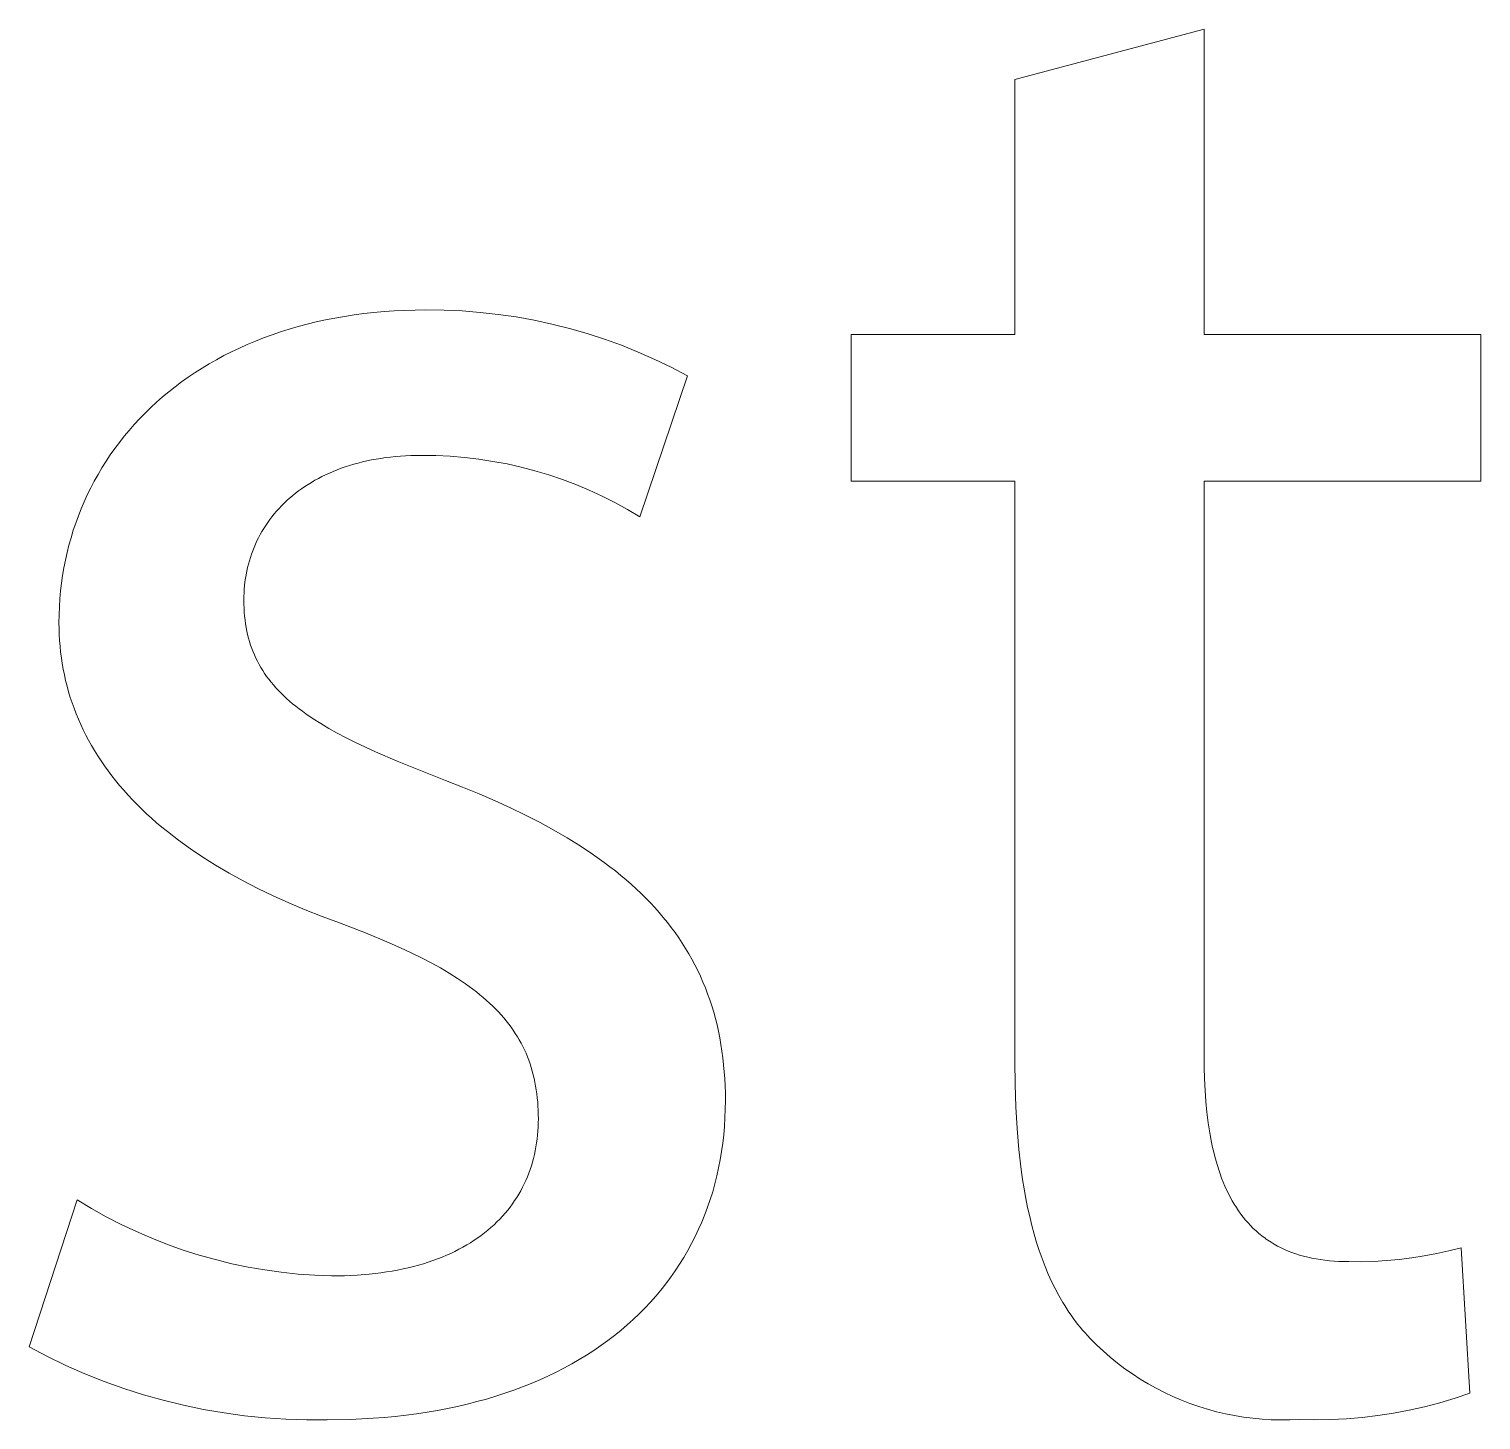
# Model space of a CAD drawing. Header units: millimetres. Extents: x 1422 to 6060, y -58 to 3182.
# Drawn here: x 5133.98 to 5164.67, y 19.3 to 48.7 of the extents above; entities that cross this region are included whole.
import ezdxf

# ---------------------------------------------------------------- set-up
doc = ezdxf.new("R2010")
doc.units = ezdxf.units.MM
doc.header["$MEASUREMENT"] = 0
doc.layers.add('Domyślny', color=7, linetype='Continuous', true_color=0x000000)

msp = doc.modelspace()

# ---------------------------------------------------------------- linework, layer by layer
at = {"layer": 'Domyślny', "color": 18, "lineweight": 15, "true_color": 0x000000}
for p, q in [((5154.813, 47.631), (5158.812, 48.696)), ((5158.812, 48.696), (5158.812, 42.241)), ((5154.813, 42.241), (5154.813, 47.631)), ((5140.645, 42.623), (5140.85, 42.654)), ((5140.85, 42.654), (5141.057, 42.681)), ((5141.057, 42.681), (5141.268, 42.705)), ((5141.268, 42.705), (5141.482, 42.724)), ((5141.482, 42.724), (5141.699, 42.739)), ((5141.699, 42.739), (5141.918, 42.75)), ((5141.918, 42.75), (5142.14, 42.756)), ((5142.14, 42.756), (5142.366, 42.758)), ((5142.366, 42.758), (5142.75, 42.755)), ((5142.75, 42.755), (5143.133, 42.738)), ((5143.133, 42.738), (5143.516, 42.708)), ((5143.516, 42.708), (5143.898, 42.665)), ((5143.898, 42.665), (5144.278, 42.61)), ((5139.295, 42.295), (5139.479, 42.353)), ((5139.479, 42.353), (5139.666, 42.407)), ((5139.666, 42.407), (5139.855, 42.458)), ((5139.855, 42.458), (5140.048, 42.505)), ((5140.048, 42.505), (5140.244, 42.548)), ((5140.244, 42.548), (5140.443, 42.587)), ((5140.443, 42.587), (5140.645, 42.623)), ((5144.278, 42.61), (5144.656, 42.542)), ((5144.656, 42.542), (5145.032, 42.461)), ((5145.032, 42.461), (5145.404, 42.367)), ((5145.404, 42.367), (5145.773, 42.261)), ((5138.593, 42.028), (5138.764, 42.1)), ((5138.764, 42.1), (5138.938, 42.169)), ((5138.938, 42.169), (5139.115, 42.234)), ((5139.115, 42.234), (5139.295, 42.295)), ((5145.773, 42.261), (5146.139, 42.142)), ((5146.139, 42.142), (5146.5, 42.011)), ((5151.353, 39.137), (5151.353, 42.241)), ((5151.353, 42.241), (5154.813, 42.241)), ((5158.812, 42.241), (5164.665, 42.241)), ((5164.665, 42.241), (5164.665, 39.137)), ((5137.943, 41.708), (5138.1, 41.793)), ((5138.1, 41.793), (5138.261, 41.875)), ((5138.261, 41.875), (5138.426, 41.953)), ((5138.426, 41.953), (5138.593, 42.028)), ((5146.5, 42.011), (5146.856, 41.868)), ((5146.856, 41.868), (5147.208, 41.713)), ((5137.346, 41.337), (5137.49, 41.434)), ((5137.49, 41.434), (5137.638, 41.529)), ((5137.638, 41.529), (5137.789, 41.62)), ((5137.789, 41.62), (5137.943, 41.708)), ((5147.208, 41.713), (5147.554, 41.547)), ((5147.554, 41.547), (5147.894, 41.369)), ((5136.934, 41.028), (5137.068, 41.134)), ((5137.068, 41.134), (5137.205, 41.237)), ((5137.205, 41.237), (5137.346, 41.337)), ((5147.894, 41.369), (5146.89, 38.388)), ((5136.677, 40.809), (5136.804, 40.92)), ((5136.804, 40.92), (5136.934, 41.028)), ((5136.318, 40.459), (5136.434, 40.578)), ((5136.434, 40.578), (5136.553, 40.695)), ((5136.553, 40.695), (5136.677, 40.809)), ((5135.991, 40.088), (5136.096, 40.214)), ((5136.096, 40.214), (5136.205, 40.338)), ((5136.205, 40.338), (5136.318, 40.459)), ((5135.792, 39.828), (5135.889, 39.959)), ((5135.889, 39.959), (5135.991, 40.088)), ((5135.607, 39.56), (5135.697, 39.695)), ((5135.697, 39.695), (5135.792, 39.828)), ((5141.218, 39.588), (5141.121, 39.568)), ((5141.316, 39.606), (5141.218, 39.588)), ((5141.416, 39.622), (5141.316, 39.606)), ((5141.517, 39.637), (5141.416, 39.622)), ((5141.62, 39.65), (5141.517, 39.637)), ((5141.725, 39.66), (5141.62, 39.65)), ((5141.831, 39.669), (5141.725, 39.66)), ((5141.939, 39.676), (5141.831, 39.669)), ((5142.049, 39.681), (5141.939, 39.676)), ((5142.16, 39.684), (5142.049, 39.681)), ((5142.273, 39.685), (5142.16, 39.684)), ((5142.576, 39.681), (5142.273, 39.685)), ((5142.88, 39.666), (5142.576, 39.681)), ((5143.182, 39.641), (5142.88, 39.666)), ((5143.484, 39.605), (5143.182, 39.641)), ((5143.784, 39.559), (5143.484, 39.605)), ((5135.359, 39.142), (5135.438, 39.283)), ((5135.438, 39.283), (5135.52, 39.422)), ((5135.52, 39.422), (5135.607, 39.56)), ((5140.328, 39.312), (5140.249, 39.276)), ((5140.41, 39.347), (5140.328, 39.312)), ((5140.493, 39.38), (5140.41, 39.347)), ((5140.577, 39.412), (5140.493, 39.38)), ((5140.664, 39.442), (5140.577, 39.412)), ((5140.752, 39.471), (5140.664, 39.442)), ((5140.842, 39.497), (5140.752, 39.471)), ((5140.933, 39.523), (5140.842, 39.497)), ((5141.026, 39.546), (5140.933, 39.523)), ((5141.121, 39.568), (5141.026, 39.546)), ((5144.082, 39.503), (5143.784, 39.559)), ((5144.378, 39.436), (5144.082, 39.503)), ((5144.672, 39.359), (5144.378, 39.436)), ((5144.963, 39.272), (5144.672, 39.359)), ((5135.212, 38.853), (5135.284, 38.998)), ((5135.284, 38.998), (5135.359, 39.142)), ((5139.74, 38.98), (5139.674, 38.933)), ((5139.807, 39.027), (5139.74, 38.98)), ((5139.876, 39.072), (5139.807, 39.027)), ((5139.947, 39.115), (5139.876, 39.072)), ((5140.02, 39.158), (5139.947, 39.115)), ((5140.095, 39.198), (5140.02, 39.158)), ((5140.171, 39.238), (5140.095, 39.198)), ((5140.249, 39.276), (5140.171, 39.238)), ((5145.251, 39.175), (5144.963, 39.272)), ((5145.535, 39.067), (5145.251, 39.175)), ((5145.815, 38.951), (5145.535, 39.067)), ((5154.813, 39.137), (5151.353, 39.137)), ((5154.813, 26.875), (5154.813, 39.137)), ((5164.665, 39.137), (5158.812, 39.137)), ((5158.812, 39.137), (5158.812, 27.014)), ((5135.081, 38.557), (5135.145, 38.706)), ((5135.145, 38.706), (5135.212, 38.853)), ((5139.372, 38.675), (5139.317, 38.62)), ((5139.429, 38.729), (5139.372, 38.675)), ((5139.487, 38.782), (5139.429, 38.729)), ((5139.548, 38.833), (5139.487, 38.782)), ((5139.61, 38.884), (5139.548, 38.833)), ((5139.674, 38.933), (5139.61, 38.884)), ((5146.091, 38.824), (5145.815, 38.951)), ((5146.362, 38.688), (5146.091, 38.824)), ((5146.629, 38.543), (5146.362, 38.688)), ((5134.966, 38.254), (5135.022, 38.407)), ((5135.022, 38.407), (5135.081, 38.557)), ((5139.114, 38.389), (5139.068, 38.328)), ((5139.162, 38.448), (5139.114, 38.389)), ((5139.212, 38.506), (5139.162, 38.448)), ((5139.263, 38.564), (5139.212, 38.506)), ((5139.317, 38.62), (5139.263, 38.564)), ((5146.89, 38.388), (5146.629, 38.543)), ((5134.867, 37.945), (5134.914, 38.101)), ((5134.914, 38.101), (5134.966, 38.254)), ((5138.902, 38.076), (5138.865, 38.01)), ((5138.941, 38.14), (5138.902, 38.076)), ((5138.982, 38.204), (5138.941, 38.14)), ((5139.024, 38.266), (5138.982, 38.204)), ((5139.068, 38.328), (5139.024, 38.266)), ((5134.784, 37.63), (5134.823, 37.788)), ((5134.823, 37.788), (5134.867, 37.945)), ((5138.766, 37.809), (5138.736, 37.74)), ((5138.797, 37.877), (5138.766, 37.809)), ((5138.83, 37.944), (5138.797, 37.877)), ((5138.865, 38.01), (5138.83, 37.944)), ((5134.717, 37.309), (5134.748, 37.47)), ((5134.748, 37.47), (5134.784, 37.63)), ((5138.637, 37.457), (5138.617, 37.385)), ((5138.659, 37.529), (5138.637, 37.457)), ((5138.683, 37.6), (5138.659, 37.529)), ((5138.709, 37.671), (5138.683, 37.6)), ((5138.736, 37.74), (5138.709, 37.671)), ((5134.666, 36.983), (5134.689, 37.147)), ((5134.689, 37.147), (5134.717, 37.309)), ((5138.568, 37.163), (5138.555, 37.088)), ((5138.582, 37.238), (5138.568, 37.163)), ((5138.598, 37.312), (5138.582, 37.238)), ((5138.617, 37.385), (5138.598, 37.312)), ((5134.647, 36.819), (5134.666, 36.983)), ((5138.529, 36.86), (5138.524, 36.783)), ((5138.536, 36.937), (5138.529, 36.86)), ((5138.544, 37.013), (5138.536, 36.937)), ((5138.555, 37.088), (5138.544, 37.013)), ((5134.622, 36.486), (5134.632, 36.653)), ((5134.632, 36.653), (5134.647, 36.819)), ((5138.521, 36.706), (5138.52, 36.628)), ((5138.52, 36.628), (5138.521, 36.541)), ((5138.524, 36.783), (5138.521, 36.706)), ((5138.521, 36.541), (5138.524, 36.455)), ((5134.613, 36.149), (5134.615, 36.318)), ((5134.615, 36.318), (5134.622, 36.486)), ((5138.524, 36.455), (5138.529, 36.371)), ((5138.529, 36.371), (5138.536, 36.289)), ((5138.536, 36.289), (5138.545, 36.208)), ((5134.615, 36.023), (5134.613, 36.149)), ((5134.619, 35.898), (5134.615, 36.023)), ((5138.545, 36.208), (5138.556, 36.128)), ((5138.556, 36.128), (5138.568, 36.05)), ((5138.568, 36.05), (5138.583, 35.973)), ((5138.583, 35.973), (5138.6, 35.897)), ((5134.626, 35.774), (5134.619, 35.898)), ((5134.636, 35.65), (5134.626, 35.774)), ((5134.648, 35.528), (5134.636, 35.65)), ((5138.6, 35.897), (5138.619, 35.822)), ((5138.619, 35.822), (5138.639, 35.749)), ((5138.639, 35.749), (5138.662, 35.677)), ((5138.662, 35.677), (5138.687, 35.606)), ((5138.687, 35.606), (5138.714, 35.536)), ((5134.664, 35.406), (5134.648, 35.528)), ((5134.682, 35.284), (5134.664, 35.406)), ((5138.714, 35.536), (5138.743, 35.467)), ((5138.743, 35.467), (5138.774, 35.4)), ((5138.774, 35.4), (5138.807, 35.333)), ((5138.807, 35.333), (5138.842, 35.267)), ((5134.703, 35.164), (5134.682, 35.284)), ((5134.727, 35.044), (5134.703, 35.164)), ((5134.754, 34.924), (5134.727, 35.044)), ((5138.842, 35.267), (5138.879, 35.203)), ((5138.879, 35.203), (5138.918, 35.139)), ((5138.918, 35.139), (5138.959, 35.076)), ((5138.959, 35.076), (5139.002, 35.014)), ((5139.002, 35.014), (5139.048, 34.953)), ((5134.784, 34.806), (5134.754, 34.924)), ((5134.816, 34.688), (5134.784, 34.806)), ((5134.852, 34.571), (5134.816, 34.688)), ((5139.048, 34.953), (5139.095, 34.893)), ((5139.095, 34.893), (5139.145, 34.833)), ((5139.145, 34.833), (5139.196, 34.774)), ((5139.196, 34.774), (5139.25, 34.716)), ((5139.25, 34.716), (5139.306, 34.659)), ((5134.89, 34.455), (5134.852, 34.571)), ((5134.931, 34.34), (5134.89, 34.455)), ((5139.306, 34.659), (5139.364, 34.603)), ((5139.364, 34.603), (5139.424, 34.547)), ((5139.424, 34.547), (5139.487, 34.491)), ((5139.487, 34.491), (5139.551, 34.437)), ((5139.551, 34.437), (5139.618, 34.382)), ((5139.618, 34.382), (5139.686, 34.329)), ((5134.975, 34.225), (5134.931, 34.34)), ((5135.022, 34.112), (5134.975, 34.225)), ((5135.072, 33.999), (5135.022, 34.112)), ((5139.686, 34.329), (5139.757, 34.276)), ((5139.757, 34.276), (5139.83, 34.223)), ((5139.83, 34.223), (5139.983, 34.119)), ((5139.983, 34.119), (5140.144, 34.016)), ((5135.124, 33.887), (5135.072, 33.999)), ((5135.18, 33.775), (5135.124, 33.887)), ((5135.238, 33.665), (5135.18, 33.775)), ((5140.144, 34.016), (5140.315, 33.915)), ((5140.315, 33.915), (5140.494, 33.814)), ((5140.494, 33.814), (5140.682, 33.715)), ((5135.3, 33.555), (5135.238, 33.665)), ((5135.364, 33.446), (5135.3, 33.555)), ((5140.682, 33.715), (5140.879, 33.615)), ((5140.879, 33.615), (5141.3, 33.418)), ((5135.431, 33.338), (5135.364, 33.446)), ((5135.501, 33.231), (5135.431, 33.338)), ((5135.574, 33.125), (5135.501, 33.231)), ((5141.3, 33.418), (5141.757, 33.22)), ((5141.757, 33.22), (5142.783, 32.813)), ((5135.65, 33.02), (5135.574, 33.125)), ((5135.728, 32.915), (5135.65, 33.02)), ((5135.81, 32.812), (5135.728, 32.915)), ((5135.895, 32.709), (5135.81, 32.812)), ((5135.982, 32.607), (5135.895, 32.709)), ((5136.073, 32.506), (5135.982, 32.607)), ((5142.783, 32.813), (5143.143, 32.673)), ((5143.143, 32.673), (5143.493, 32.53)), ((5143.493, 32.53), (5143.831, 32.383)), ((5136.166, 32.406), (5136.073, 32.506)), ((5136.262, 32.307), (5136.166, 32.406)), ((5136.362, 32.209), (5136.262, 32.307)), ((5143.831, 32.383), (5144.158, 32.234)), ((5144.158, 32.234), (5144.474, 32.081)), ((5136.464, 32.112), (5136.362, 32.209)), ((5136.569, 32.016), (5136.464, 32.112)), ((5136.677, 31.92), (5136.569, 32.016)), ((5136.788, 31.826), (5136.677, 31.92)), ((5144.474, 32.081), (5144.779, 31.924)), ((5144.779, 31.924), (5145.073, 31.764)), ((5136.903, 31.733), (5136.788, 31.826)), ((5137.14, 31.549), (5136.903, 31.733)), ((5145.073, 31.764), (5145.355, 31.6)), ((5137.389, 31.369), (5137.14, 31.549)), ((5137.65, 31.193), (5137.389, 31.369)), ((5145.355, 31.6), (5145.626, 31.432)), ((5145.626, 31.432), (5145.886, 31.259)), ((5137.923, 31.022), (5137.65, 31.193)), ((5138.208, 30.854), (5137.923, 31.022)), ((5145.886, 31.259), (5146.134, 31.082)), ((5146.134, 31.082), (5146.254, 30.992)), ((5146.254, 30.992), (5146.371, 30.901)), ((5138.505, 30.691), (5138.208, 30.854)), ((5138.814, 30.531), (5138.505, 30.691)), ((5146.371, 30.901), (5146.485, 30.809)), ((5146.485, 30.809), (5146.597, 30.715)), ((5146.597, 30.715), (5146.705, 30.62)), ((5139.136, 30.377), (5138.814, 30.531)), ((5146.705, 30.62), (5146.811, 30.524)), ((5146.811, 30.524), (5146.914, 30.426)), ((5146.914, 30.426), (5147.014, 30.328)), ((5139.469, 30.226), (5139.136, 30.377)), ((5139.815, 30.08), (5139.469, 30.226)), ((5140.173, 29.939), (5139.815, 30.08)), ((5147.014, 30.328), (5147.111, 30.227)), ((5147.111, 30.227), (5147.205, 30.126)), ((5147.205, 30.126), (5147.296, 30.023)), ((5140.543, 29.802), (5140.173, 29.939)), ((5141.089, 29.593), (5140.543, 29.802)), ((5147.296, 30.023), (5147.385, 29.919)), ((5147.385, 29.919), (5147.471, 29.814)), ((5147.471, 29.814), (5147.553, 29.707)), ((5141.593, 29.385), (5141.089, 29.593)), ((5147.553, 29.707), (5147.633, 29.598)), ((5147.633, 29.598), (5147.71, 29.488)), ((5147.71, 29.488), (5147.785, 29.377)), ((5141.829, 29.279), (5141.593, 29.385)), ((5142.055, 29.174), (5141.829, 29.279)), ((5142.271, 29.067), (5142.055, 29.174)), ((5147.785, 29.377), (5147.856, 29.264)), ((5147.856, 29.264), (5147.924, 29.15)), ((5142.477, 28.96), (5142.271, 29.067)), ((5142.673, 28.851), (5142.477, 28.96)), ((5142.859, 28.741), (5142.673, 28.851)), ((5147.924, 29.15), (5147.99, 29.034)), ((5147.99, 29.034), (5148.053, 28.917)), ((5148.053, 28.917), (5148.112, 28.797)), ((5143.035, 28.63), (5142.859, 28.741)), ((5143.202, 28.517), (5143.035, 28.63)), ((5148.112, 28.797), (5148.169, 28.677)), ((5148.169, 28.677), (5148.223, 28.554)), ((5148.223, 28.554), (5148.274, 28.43)), ((5143.283, 28.46), (5143.202, 28.517)), ((5143.36, 28.402), (5143.283, 28.46)), ((5143.436, 28.344), (5143.36, 28.402)), ((5143.509, 28.285), (5143.436, 28.344)), ((5143.58, 28.226), (5143.509, 28.285)), ((5148.274, 28.43), (5148.322, 28.305)), ((5148.322, 28.305), (5148.368, 28.177)), ((5143.648, 28.166), (5143.58, 28.226)), ((5143.714, 28.106), (5143.648, 28.166)), ((5143.779, 28.045), (5143.714, 28.106)), ((5143.84, 27.984), (5143.779, 28.045)), ((5143.9, 27.922), (5143.84, 27.984)), ((5148.368, 28.177), (5148.41, 28.048)), ((5148.41, 28.048), (5148.45, 27.918)), ((5143.958, 27.859), (5143.9, 27.922)), ((5144.013, 27.795), (5143.958, 27.859)), ((5144.066, 27.731), (5144.013, 27.795)), ((5144.117, 27.666), (5144.066, 27.731)), ((5144.166, 27.601), (5144.117, 27.666)), ((5148.45, 27.918), (5148.486, 27.785)), ((5148.486, 27.785), (5148.52, 27.651)), ((5148.52, 27.651), (5148.551, 27.514)), ((5144.213, 27.534), (5144.166, 27.601)), ((5144.257, 27.467), (5144.213, 27.534)), ((5144.3, 27.399), (5144.257, 27.467)), ((5144.341, 27.331), (5144.3, 27.399)), ((5144.379, 27.261), (5144.341, 27.331)), ((5148.551, 27.514), (5148.578, 27.377)), ((5148.578, 27.377), (5148.603, 27.237)), ((5144.416, 27.191), (5144.379, 27.261)), ((5144.45, 27.12), (5144.416, 27.191)), ((5144.483, 27.047), (5144.45, 27.12)), ((5144.513, 26.974), (5144.483, 27.047)), ((5148.603, 27.237), (5148.625, 27.095)), ((5148.625, 27.095), (5148.644, 26.951)), ((5158.812, 27.014), (5158.815, 26.757)), ((5144.542, 26.9), (5144.513, 26.974)), ((5144.568, 26.825), (5144.542, 26.9)), ((5144.593, 26.749), (5144.568, 26.825)), ((5144.616, 26.672), (5144.593, 26.749)), ((5148.644, 26.951), (5148.66, 26.806)), ((5148.66, 26.806), (5148.674, 26.659)), ((5154.818, 26.388), (5154.813, 26.875)), ((5158.815, 26.757), (5158.822, 26.507)), ((5144.636, 26.594), (5144.616, 26.672)), ((5144.655, 26.515), (5144.636, 26.594)), ((5144.672, 26.435), (5144.655, 26.515)), ((5144.687, 26.354), (5144.672, 26.435)), ((5148.674, 26.659), (5148.684, 26.509)), ((5148.684, 26.509), (5148.691, 26.358)), ((5158.822, 26.507), (5158.834, 26.264)), ((5144.701, 26.272), (5144.687, 26.354)), ((5144.712, 26.188), (5144.701, 26.272)), ((5144.722, 26.104), (5144.712, 26.188)), ((5144.73, 26.018), (5144.722, 26.104)), ((5148.691, 26.358), (5148.696, 26.204)), ((5148.696, 26.204), (5148.697, 26.049)), ((5154.833, 25.915), (5154.818, 26.388)), ((5158.834, 26.264), (5158.851, 26.028)), ((5144.736, 25.931), (5144.73, 26.018)), ((5144.74, 25.843), (5144.736, 25.931)), ((5144.743, 25.754), (5144.74, 25.843)), ((5148.695, 25.865), (5148.688, 25.682)), ((5148.697, 26.049), (5148.695, 25.865)), ((5154.86, 25.458), (5154.833, 25.915)), ((5158.851, 26.028), (5158.874, 25.8)), ((5158.874, 25.8), (5158.901, 25.579)), ((5144.735, 25.405), (5144.74, 25.491)), ((5144.74, 25.491), (5144.743, 25.576)), ((5144.744, 25.663), (5144.743, 25.754)), ((5144.743, 25.576), (5144.744, 25.663)), ((5148.677, 25.501), (5148.661, 25.322)), ((5148.688, 25.682), (5148.677, 25.501)), ((5158.901, 25.579), (5158.934, 25.365)), ((5144.707, 25.153), (5144.718, 25.236)), ((5144.718, 25.236), (5144.727, 25.32)), ((5144.727, 25.32), (5144.735, 25.405)), ((5148.661, 25.322), (5148.641, 25.145)), ((5154.898, 25.016), (5154.86, 25.458)), ((5158.934, 25.365), (5158.973, 25.159)), ((5144.641, 24.827), (5144.661, 24.907)), ((5144.661, 24.907), (5144.678, 24.988)), ((5144.678, 24.988), (5144.694, 25.07)), ((5144.694, 25.07), (5144.707, 25.153)), ((5148.616, 24.969), (5148.587, 24.796)), ((5148.641, 25.145), (5148.616, 24.969)), ((5154.948, 24.59), (5154.898, 25.016)), ((5158.973, 25.159), (5158.994, 25.058)), ((5158.994, 25.058), (5159.017, 24.96)), ((5159.017, 24.96), (5159.042, 24.864)), ((5159.042, 24.864), (5159.067, 24.769)), ((5144.542, 24.514), (5144.57, 24.591)), ((5144.57, 24.591), (5144.596, 24.669)), ((5144.596, 24.669), (5144.62, 24.747)), ((5144.62, 24.747), (5144.641, 24.827)), ((5148.554, 24.624), (5148.516, 24.455)), ((5148.587, 24.796), (5148.554, 24.624)), ((5154.978, 24.383), (5154.948, 24.59)), ((5159.067, 24.769), (5159.095, 24.676)), ((5159.095, 24.676), (5159.123, 24.586)), ((5159.123, 24.586), (5159.153, 24.497)), ((5144.409, 24.215), (5144.446, 24.288)), ((5144.446, 24.288), (5144.48, 24.362)), ((5144.48, 24.362), (5144.512, 24.438)), ((5144.512, 24.438), (5144.542, 24.514)), ((5148.474, 24.287), (5148.428, 24.122)), ((5148.516, 24.455), (5148.474, 24.287)), ((5155.01, 24.181), (5154.978, 24.383)), ((5159.153, 24.497), (5159.185, 24.41)), ((5159.185, 24.41), (5159.219, 24.325)), ((5159.219, 24.325), (5159.253, 24.242)), ((5159.253, 24.242), (5159.29, 24.161)), ((5133.98, 20.845), (5134.999, 23.949)), ((5134.999, 23.949), (5135.303, 23.766)), ((5144.243, 23.933), (5144.288, 24.002)), ((5144.288, 24.002), (5144.33, 24.072)), ((5144.33, 24.072), (5144.371, 24.143)), ((5144.371, 24.143), (5144.409, 24.215)), ((5148.377, 23.958), (5148.322, 23.797)), ((5148.428, 24.122), (5148.377, 23.958)), ((5155.046, 23.982), (5155.01, 24.181)), ((5155.085, 23.787), (5155.046, 23.982)), ((5159.29, 24.161), (5159.328, 24.082)), ((5159.328, 24.082), (5159.367, 24.005)), ((5159.367, 24.005), (5159.408, 23.931)), ((5135.303, 23.766), (5135.613, 23.593)), ((5143.987, 23.605), (5144.042, 23.668)), ((5144.042, 23.668), (5144.096, 23.733)), ((5144.096, 23.733), (5144.147, 23.798)), ((5144.147, 23.798), (5144.196, 23.865)), ((5144.196, 23.865), (5144.243, 23.933)), ((5148.263, 23.638), (5148.199, 23.481)), ((5148.322, 23.797), (5148.263, 23.638)), ((5155.128, 23.597), (5155.085, 23.787)), ((5159.408, 23.931), (5159.451, 23.858)), ((5159.451, 23.858), (5159.496, 23.787)), ((5159.496, 23.787), (5159.542, 23.718)), ((5159.542, 23.718), (5159.589, 23.651)), ((5159.589, 23.651), (5159.639, 23.586)), ((5135.613, 23.593), (5135.928, 23.43)), ((5135.928, 23.43), (5136.249, 23.278)), ((5143.676, 23.308), (5143.743, 23.365)), ((5143.743, 23.365), (5143.807, 23.423)), ((5143.807, 23.423), (5143.869, 23.482)), ((5143.869, 23.482), (5143.929, 23.543)), ((5143.929, 23.543), (5143.987, 23.605)), ((5148.131, 23.327), (5148.059, 23.175)), ((5148.199, 23.481), (5148.131, 23.327)), ((5155.174, 23.41), (5155.128, 23.597)), ((5155.223, 23.228), (5155.174, 23.41)), ((5159.639, 23.586), (5159.69, 23.524)), ((5159.69, 23.524), (5159.743, 23.463)), ((5159.743, 23.463), (5159.797, 23.405)), ((5159.797, 23.405), (5159.854, 23.348)), ((5159.854, 23.348), (5159.912, 23.294)), ((5136.249, 23.278), (5136.575, 23.137)), ((5136.575, 23.137), (5136.905, 23.008)), ((5143.232, 22.997), (5143.311, 23.045)), ((5143.311, 23.045), (5143.389, 23.095)), ((5143.389, 23.095), (5143.464, 23.146)), ((5143.464, 23.146), (5143.537, 23.199)), ((5143.537, 23.199), (5143.608, 23.253)), ((5143.608, 23.253), (5143.676, 23.308)), ((5147.983, 23.025), (5147.903, 22.877)), ((5148.059, 23.175), (5147.983, 23.025)), ((5155.275, 23.05), (5155.223, 23.228)), ((5155.331, 22.877), (5155.275, 23.05)), ((5159.912, 23.294), (5159.971, 23.242)), ((5159.971, 23.242), (5160.002, 23.216)), ((5160.002, 23.216), (5160.033, 23.192)), ((5160.033, 23.192), (5160.065, 23.167)), ((5160.065, 23.167), (5160.096, 23.144)), ((5160.096, 23.144), (5160.129, 23.12)), ((5160.129, 23.12), (5160.162, 23.098)), ((5160.162, 23.098), (5160.195, 23.076)), ((5160.195, 23.076), (5160.229, 23.054)), ((5160.229, 23.054), (5160.298, 23.013)), ((5136.905, 23.008), (5137.239, 22.889)), ((5137.239, 22.889), (5137.577, 22.782)), ((5137.577, 22.782), (5137.919, 22.686)), ((5142.613, 22.702), (5142.708, 22.74)), ((5142.708, 22.74), (5142.801, 22.779)), ((5142.801, 22.779), (5142.891, 22.819)), ((5142.891, 22.819), (5142.98, 22.861)), ((5142.98, 22.861), (5143.066, 22.905)), ((5143.066, 22.905), (5143.15, 22.95)), ((5143.15, 22.95), (5143.232, 22.997)), ((5147.818, 22.732), (5147.73, 22.589)), ((5147.903, 22.877), (5147.818, 22.732)), ((5155.391, 22.707), (5155.331, 22.877)), ((5155.454, 22.542), (5155.391, 22.707)), ((5160.298, 23.013), (5160.368, 22.973)), ((5160.368, 22.973), (5160.441, 22.936)), ((5160.441, 22.936), (5160.516, 22.901)), ((5160.516, 22.901), (5160.592, 22.868)), ((5160.592, 22.868), (5160.67, 22.838)), ((5160.67, 22.838), (5160.751, 22.809)), ((5160.751, 22.809), (5160.833, 22.783)), ((5160.833, 22.783), (5160.917, 22.759)), ((5160.917, 22.759), (5161.003, 22.737)), ((5161.003, 22.737), (5161.091, 22.718)), ((5161.091, 22.718), (5161.181, 22.701)), ((5162.937, 22.69), (5163.202, 22.723)), ((5163.202, 22.723), (5163.466, 22.764)), ((5163.466, 22.764), (5163.729, 22.813)), ((5163.729, 22.813), (5163.989, 22.871)), ((5163.989, 22.871), (5164.248, 22.937)), ((5164.248, 22.937), (5164.433, 19.864)), ((5137.919, 22.686), (5138.264, 22.601)), ((5138.264, 22.601), (5138.611, 22.529)), ((5138.611, 22.529), (5138.961, 22.468)), ((5138.961, 22.468), (5139.312, 22.419)), ((5139.312, 22.419), (5139.665, 22.382)), ((5141.295, 22.394), (5141.417, 22.41)), ((5141.417, 22.41), (5141.537, 22.427)), ((5141.537, 22.427), (5141.655, 22.446)), ((5141.655, 22.446), (5141.77, 22.467)), ((5141.77, 22.467), (5141.884, 22.49)), ((5141.884, 22.49), (5141.994, 22.515)), ((5141.994, 22.515), (5142.103, 22.542)), ((5142.103, 22.542), (5142.21, 22.571)), ((5142.21, 22.571), (5142.314, 22.601)), ((5142.314, 22.601), (5142.416, 22.633)), ((5142.416, 22.633), (5142.515, 22.667)), ((5142.515, 22.667), (5142.613, 22.702)), ((5147.637, 22.449), (5147.54, 22.312)), ((5147.73, 22.589), (5147.637, 22.449)), ((5155.521, 22.382), (5155.454, 22.542)), ((5161.181, 22.701), (5161.274, 22.686)), ((5161.274, 22.686), (5161.368, 22.673)), ((5161.368, 22.673), (5161.464, 22.663)), ((5161.464, 22.663), (5161.562, 22.654)), ((5161.562, 22.654), (5161.663, 22.649)), ((5161.663, 22.649), (5161.765, 22.645)), ((5161.765, 22.645), (5161.87, 22.644)), ((5161.87, 22.644), (5162.137, 22.643)), ((5162.137, 22.643), (5162.404, 22.65)), ((5162.404, 22.65), (5162.671, 22.666)), ((5162.671, 22.666), (5162.937, 22.69)), ((5139.665, 22.382), (5140.019, 22.356)), ((5140.019, 22.356), (5140.373, 22.343)), ((5140.373, 22.343), (5140.648, 22.347)), ((5140.648, 22.347), (5140.914, 22.36)), ((5140.914, 22.36), (5141.17, 22.381)), ((5141.17, 22.381), (5141.295, 22.394)), ((5147.439, 22.177), (5147.334, 22.044)), ((5147.54, 22.312), (5147.439, 22.177)), ((5155.592, 22.226), (5155.521, 22.382)), ((5155.666, 22.074), (5155.592, 22.226)), ((5147.112, 21.787), (5146.995, 21.662)), ((5147.225, 21.914), (5147.112, 21.787)), ((5147.334, 22.044), (5147.225, 21.914)), ((5155.744, 21.926), (5155.666, 22.074)), ((5155.826, 21.784), (5155.744, 21.926)), ((5146.874, 21.541), (5146.749, 21.422)), ((5146.995, 21.662), (5146.874, 21.541)), ((5155.869, 21.714), (5155.826, 21.784)), ((5155.912, 21.645), (5155.869, 21.714)), ((5155.957, 21.578), (5155.912, 21.645)), ((5156.002, 21.511), (5155.957, 21.578)), ((5156.049, 21.446), (5156.002, 21.511)), ((5146.487, 21.192), (5146.35, 21.082)), ((5146.62, 21.306), (5146.487, 21.192)), ((5146.749, 21.422), (5146.62, 21.306)), ((5156.096, 21.382), (5156.049, 21.446)), ((5156.145, 21.319), (5156.096, 21.382)), ((5156.194, 21.258), (5156.145, 21.319)), ((5156.245, 21.197), (5156.194, 21.258)), ((5156.297, 21.138), (5156.245, 21.197)), ((5146.065, 20.87), (5145.917, 20.769)), ((5146.209, 20.975), (5146.065, 20.87)), ((5146.35, 21.082), (5146.209, 20.975)), ((5156.349, 21.08), (5156.297, 21.138)), ((5156.403, 21.022), (5156.349, 21.08)), ((5156.542, 20.884), (5156.403, 21.022)), ((5156.685, 20.751), (5156.542, 20.884)), ((5134.367, 20.641), (5133.98, 20.845)), ((5134.761, 20.452), (5134.367, 20.641)), ((5145.608, 20.575), (5145.449, 20.483)), ((5145.764, 20.67), (5145.608, 20.575)), ((5145.917, 20.769), (5145.764, 20.67)), ((5156.832, 20.623), (5156.685, 20.751)), ((5156.984, 20.5), (5156.832, 20.623)), ((5135.162, 20.276), (5134.761, 20.452)), ((5135.568, 20.114), (5135.162, 20.276)), ((5145.118, 20.308), (5144.947, 20.225)), ((5145.285, 20.393), (5145.118, 20.308)), ((5145.449, 20.483), (5145.285, 20.393)), ((5157.14, 20.382), (5156.984, 20.5)), ((5157.3, 20.27), (5157.14, 20.382)), ((5157.464, 20.163), (5157.3, 20.27)), ((5135.98, 19.966), (5135.568, 20.114)), ((5136.396, 19.832), (5135.98, 19.966)), ((5144.412, 19.997), (5144.226, 19.927)), ((5144.594, 20.07), (5144.412, 19.997)), ((5144.772, 20.146), (5144.594, 20.07)), ((5144.947, 20.225), (5144.772, 20.146)), ((5157.631, 20.062), (5157.464, 20.163)), ((5157.802, 19.967), (5157.631, 20.062)), ((5157.976, 19.878), (5157.802, 19.967)), ((5136.817, 19.713), (5136.396, 19.832)), ((5137.242, 19.609), (5136.817, 19.713)), ((5143.447, 19.685), (5143.243, 19.633)), ((5143.647, 19.74), (5143.447, 19.685)), ((5143.843, 19.799), (5143.647, 19.74)), ((5144.036, 19.862), (5143.843, 19.799)), ((5144.226, 19.927), (5144.036, 19.862)), ((5158.153, 19.794), (5157.976, 19.878)), ((5158.333, 19.717), (5158.153, 19.794)), ((5158.515, 19.647), (5158.333, 19.717)), ((5158.7, 19.582), (5158.515, 19.647)), ((5163.796, 19.662), (5163.473, 19.578)), ((5164.117, 19.758), (5163.796, 19.662)), ((5164.433, 19.864), (5164.117, 19.758)), ((5137.67, 19.52), (5137.242, 19.609)), ((5138.101, 19.446), (5137.67, 19.52)), ((5138.535, 19.386), (5138.101, 19.446)), ((5138.97, 19.342), (5138.535, 19.386)), ((5139.406, 19.313), (5138.97, 19.342)), ((5141.253, 19.333), (5140.774, 19.309)), ((5141.488, 19.351), (5141.253, 19.333)), ((5141.719, 19.373), (5141.488, 19.351)), ((5141.947, 19.399), (5141.719, 19.373)), ((5142.172, 19.428), (5141.947, 19.399)), ((5142.393, 19.462), (5142.172, 19.428)), ((5142.611, 19.499), (5142.393, 19.462)), ((5142.825, 19.54), (5142.611, 19.499)), ((5143.036, 19.585), (5142.825, 19.54)), ((5143.243, 19.633), (5143.036, 19.585)), ((5158.886, 19.524), (5158.7, 19.582)), ((5159.075, 19.473), (5158.886, 19.524)), ((5159.265, 19.428), (5159.075, 19.473)), ((5159.457, 19.389), (5159.265, 19.428)), ((5159.65, 19.358), (5159.457, 19.389)), ((5159.844, 19.333), (5159.65, 19.358)), ((5160.038, 19.314), (5159.844, 19.333)), ((5162.155, 19.352), (5161.822, 19.324)), ((5162.487, 19.392), (5162.155, 19.352)), ((5162.818, 19.443), (5162.487, 19.392)), ((5163.146, 19.505), (5162.818, 19.443)), ((5163.473, 19.578), (5163.146, 19.505)), ((5139.843, 19.299), (5139.406, 19.313)), ((5140.281, 19.301), (5139.843, 19.299)), ((5140.774, 19.309), (5140.281, 19.301)), ((5160.234, 19.303), (5160.038, 19.314)), ((5160.429, 19.298), (5160.234, 19.303)), ((5160.625, 19.3), (5160.429, 19.298)), ((5160.82, 19.308), (5160.625, 19.3)), ((5161.154, 19.302), (5160.82, 19.308)), ((5161.488, 19.307), (5161.154, 19.302)), ((5161.822, 19.324), (5161.488, 19.307))]:
    msp.add_line(p, q, dxfattribs=at)

doc.saveas('drawing.dxf')
